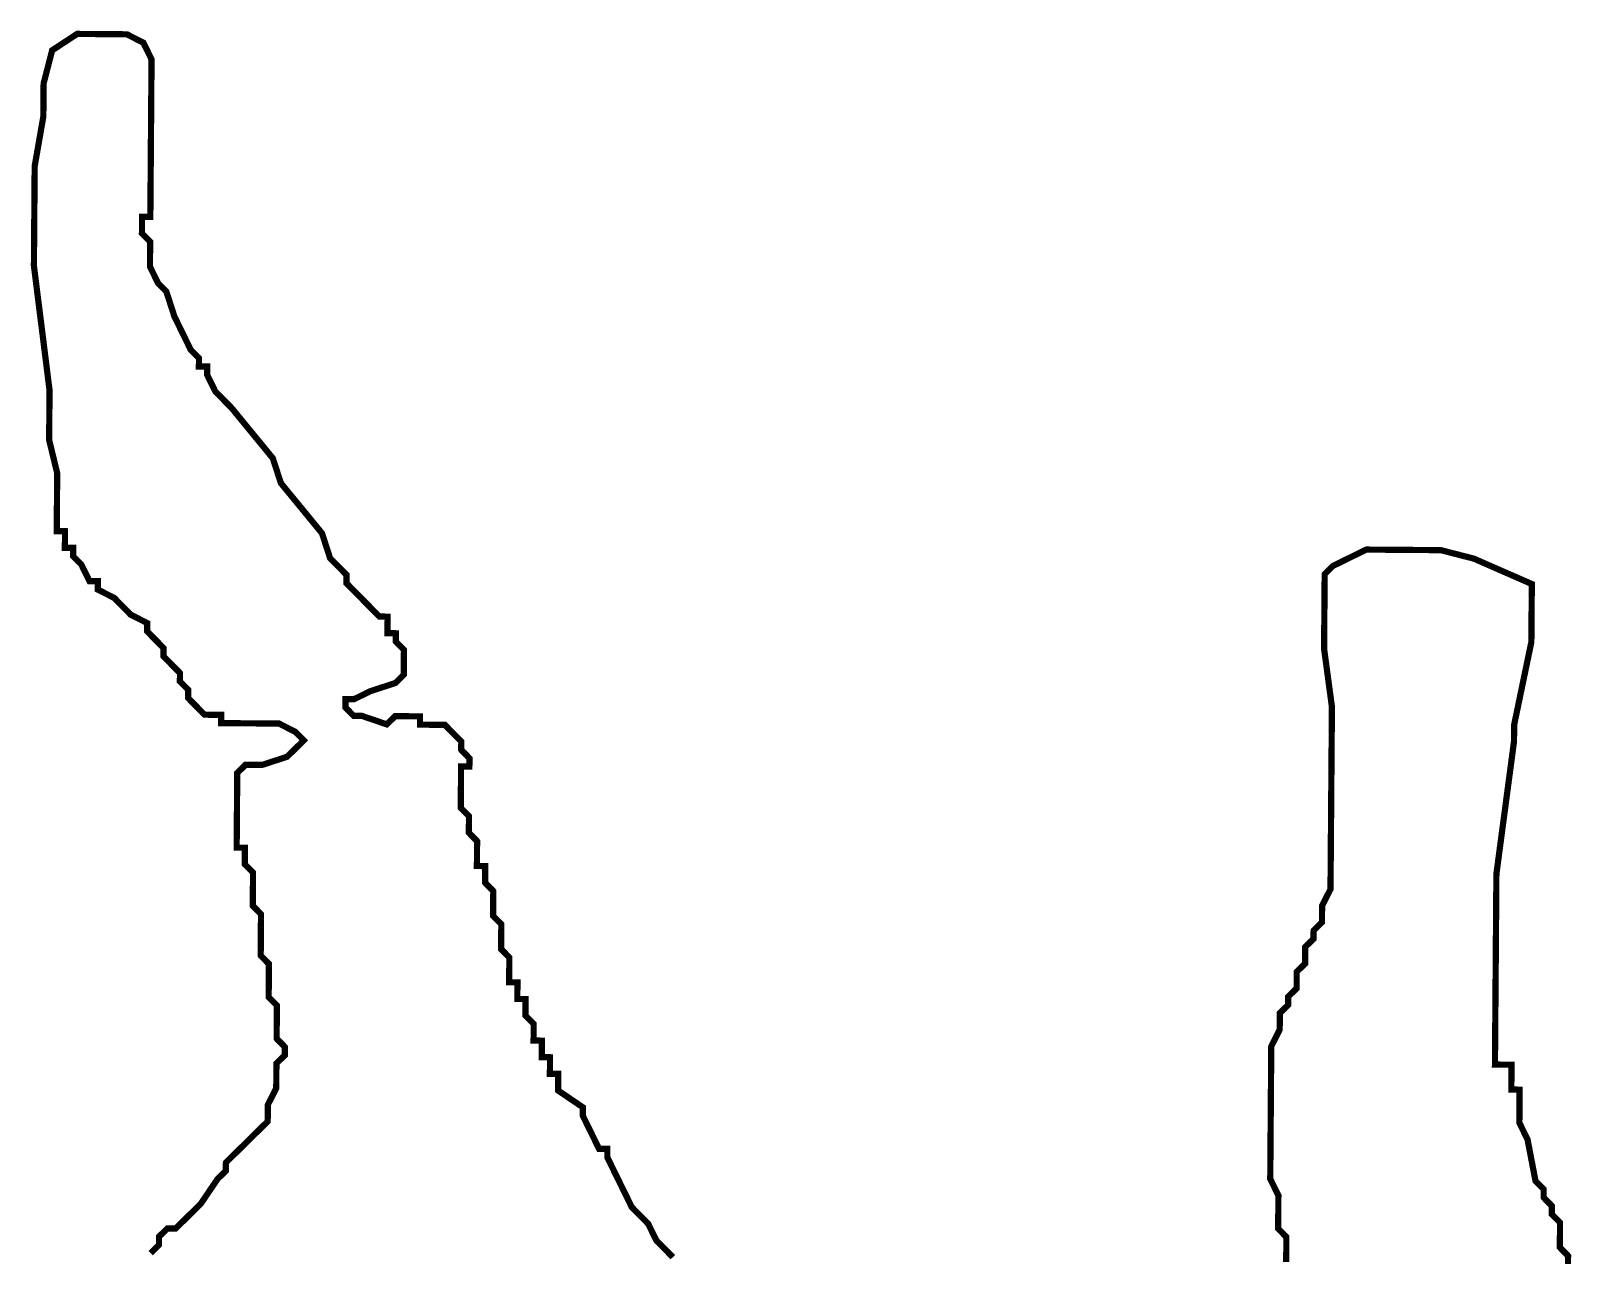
# Model space of a CAD drawing. Header units: metres. Extents: x 290190 to 339802, y 1811045 to 1991312.
# Drawn here: x 332449 to 333200, y 1811045 to 1811648 of the extents above; entities that cross this region are included whole.
import ezdxf

# ---------------------------------------------------------------- set-up
doc = ezdxf.new("R2010")
doc.units = ezdxf.units.M
doc.header["$MEASUREMENT"] = 0
doc.layers.add('HAZARDS LINE', color=1, linetype='Continuous')

msp = doc.modelspace()

# ---------------------------------------------------------------- linework, layer by layer
at = {"layer": 'HAZARDS LINE', "lineweight": 18, "const_width": 3.03}
for points in [[(332762.13, 1811049.9), (332758.12, 1811053.97), (332754.1, 1811058.05), (332750.12, 1811066.16), (332746.11, 1811070.24), (332742.1, 1811074.31), (332738.12, 1811082.43), (332734.14, 1811090.55), (332730.16, 1811098.67), (332730.19, 1811102.71), (332726.15, 1811102.74), (332718.19, 1811118.97), (332718.22, 1811123.02), (332706.16, 1811131.2), (332706.22, 1811139.28), (332702.18, 1811139.31), (332702.24, 1811147.4), (332698.2, 1811147.43), (332698.26, 1811155.52), (332694.22, 1811155.55), (332694.28, 1811163.64), (332690.27, 1811167.71), (332690.33, 1811175.8), (332686.29, 1811175.83), (332686.35, 1811183.91), (332682.31, 1811183.94), (332682.4, 1811196.07), (332678.39, 1811200.15), (332678.48, 1811212.28), (332674.47, 1811216.35), (332674.57, 1811228.48), (332670.56, 1811232.55), (332670.62, 1811240.64), (332666.58, 1811240.67), (332666.67, 1811252.8), (332662.66, 1811256.88), (332662.72, 1811264.96), (332658.71, 1811269.04), (332658.86, 1811289.25), (332662.91, 1811289.22), (332662.94, 1811293.26), (332658.93, 1811297.34), (332658.96, 1811301.38), (332654.95, 1811305.45), (332650.94, 1811309.53), (332638.81, 1811309.62), (332638.84, 1811313.67), (332626.71, 1811313.76), (332622.64, 1811309.75), (332610.54, 1811313.88), (332606.5, 1811313.92), (332602.49, 1811317.99), (332602.52, 1811322.03), (332606.56, 1811322), (332614.68, 1811325.98), (332626.84, 1811329.93), (332630.91, 1811333.94), (332631, 1811346.07), (332626.99, 1811350.15), (332627.02, 1811354.19), (332622.98, 1811354.22), (332623.04, 1811362.31), (332619, 1811362.34), (332610.98, 1811370.49), (332606.97, 1811374.56), (332602.96, 1811378.64), (332602.99, 1811382.68), (332594.97, 1811390.83), (332591.02, 1811402.99), (332570.99, 1811427.4), (332567.04, 1811439.56), (332547.02, 1811463.98), (332539, 1811472.13), (332535.02, 1811480.24), (332535.05, 1811484.29), (332531, 1811484.32), (332531.04, 1811488.36), (332527.02, 1811492.43), (332523.04, 1811500.55), (332519.06, 1811508.67), (332515.12, 1811520.83), (332511.1, 1811524.9), (332507.12, 1811533.02), (332507.22, 1811545.15), (332503.21, 1811549.22), (332503.27, 1811557.31), (332507.31, 1811557.28), (332507.9, 1811634.1), (332503.92, 1811642.22), (332495.87, 1811646.32), (332471.62, 1811646.51), (332459.43, 1811638.52), (332455.26, 1811622.37), (332455.13, 1811606.2), (332450.9, 1811581.97), (332450.53, 1811533.46), (332458.15, 1811472.75), (332457.96, 1811448.49), (332461.88, 1811432.29), (332461.66, 1811403.99), (332465.7, 1811403.95), (332465.64, 1811395.87), (332469.68, 1811395.84), (332469.65, 1811391.79), (332473.66, 1811387.72), (332477.64, 1811379.6), (332481.68, 1811379.57), (332481.65, 1811375.53), (332489.71, 1811371.42), (332493.72, 1811367.35), (332497.73, 1811363.27), (332505.78, 1811359.17), (332505.75, 1811355.13), (332513.77, 1811346.98), (332513.74, 1811342.93), (332517.75, 1811338.86), (332521.77, 1811334.79), (332521.73, 1811330.74), (332525.75, 1811326.67), (332525.71, 1811322.63), (332533.74, 1811314.48), (332541.82, 1811314.41), (332541.79, 1811310.37), (332570.09, 1811310.15), (332578.14, 1811306.05), (332582.15, 1811301.97), (332578.08, 1811297.96), (332574, 1811293.95), (332561.85, 1811290), (332553.76, 1811290.06), (332549.69, 1811286.05), (332549.41, 1811249.66), (332553.45, 1811249.63), (332553.39, 1811241.55), (332557.4, 1811237.47), (332557.27, 1811221.3), (332561.28, 1811217.22), (332561.13, 1811197.01), (332565.14, 1811192.93), (332565.02, 1811176.76), (332569.03, 1811172.69), (332568.9, 1811156.52), (332572.91, 1811152.44), (332572.88, 1811148.4), (332568.81, 1811144.39), (332568.71, 1811132.26), (332564.61, 1811124.2), (332564.55, 1811116.12), (332556.4, 1811108.09), (332552.33, 1811104.08), (332548.25, 1811100.07), (332544.18, 1811096.06), (332544.15, 1811092.01), (332540.07, 1811088), (332531.9, 1811075.94), (332523.75, 1811067.91), (332519.67, 1811063.9), (332515.63, 1811063.93), (332511.56, 1811059.92), (332511.53, 1811055.88), (332507.45, 1811051.86)], [(333198.71, 1811046.53), (333198.74, 1811050.57), (333194.73, 1811054.65), (333194.82, 1811066.78), (333190.81, 1811070.85), (333190.84, 1811074.89), (333186.83, 1811078.97), (333186.86, 1811083.01), (333182.85, 1811087.09), (333178.97, 1811107.33), (333174.99, 1811115.45), (333175.11, 1811131.62), (333171.07, 1811131.65), (333171.16, 1811143.78), (333163.08, 1811143.84), (333163.79, 1811236.83), (333172.38, 1811301.46), (333172.44, 1811309.55), (333180.84, 1811349.92), (333181.06, 1811378.22), (333152.85, 1811390.57), (333136.71, 1811394.73), (333100.33, 1811395.01), (333084.1, 1811387.05), (333080.03, 1811383.04), (333079.75, 1811346.65), (333083.57, 1811318.32), (333082.88, 1811229.37), (333078.78, 1811221.32), (333078.72, 1811213.23), (333074.64, 1811209.22), (333074.61, 1811205.18), (333070.54, 1811201.16), (333070.48, 1811193.08), (333066.4, 1811189.07), (333066.34, 1811180.98), (333062.27, 1811176.97), (333062.23, 1811172.93), (333058.16, 1811168.91), (333058.1, 1811160.83), (333053.99, 1811152.77), (333053.49, 1811088.08), (333057.47, 1811079.97), (333057.35, 1811063.79), (333061.36, 1811059.72), (333061.33, 1811055.68), (333061.27, 1811047.59)]]:
    msp.add_lwpolyline(points, dxfattribs=at)

doc.saveas('drawing.dxf')
